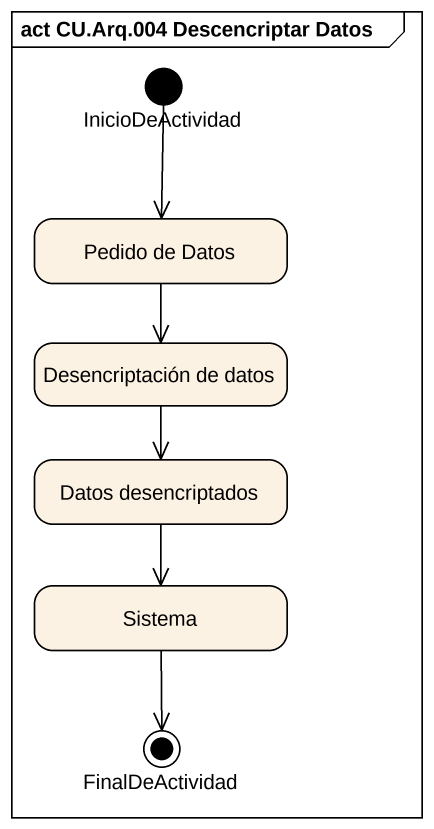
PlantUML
@startuml
mainframe act CU.Arq.004 Descencriptar Datos
hide empty description
state InicioDeActividad <<start>>
state "Pedido de Datos" as Pedido_de_Datos
state "Desencriptación de datos" as Desencriptación_de_datos
state "Datos desencriptados" as Datos_desencriptados
state Sistema
state FinalDeActividad <<end>>
InicioDeActividad --> Pedido_de_Datos
Pedido_de_Datos --> Desencriptación_de_datos
Desencriptación_de_datos --> Datos_desencriptados
Datos_desencriptados --> Sistema
Sistema --> FinalDeActividad
@enduml
